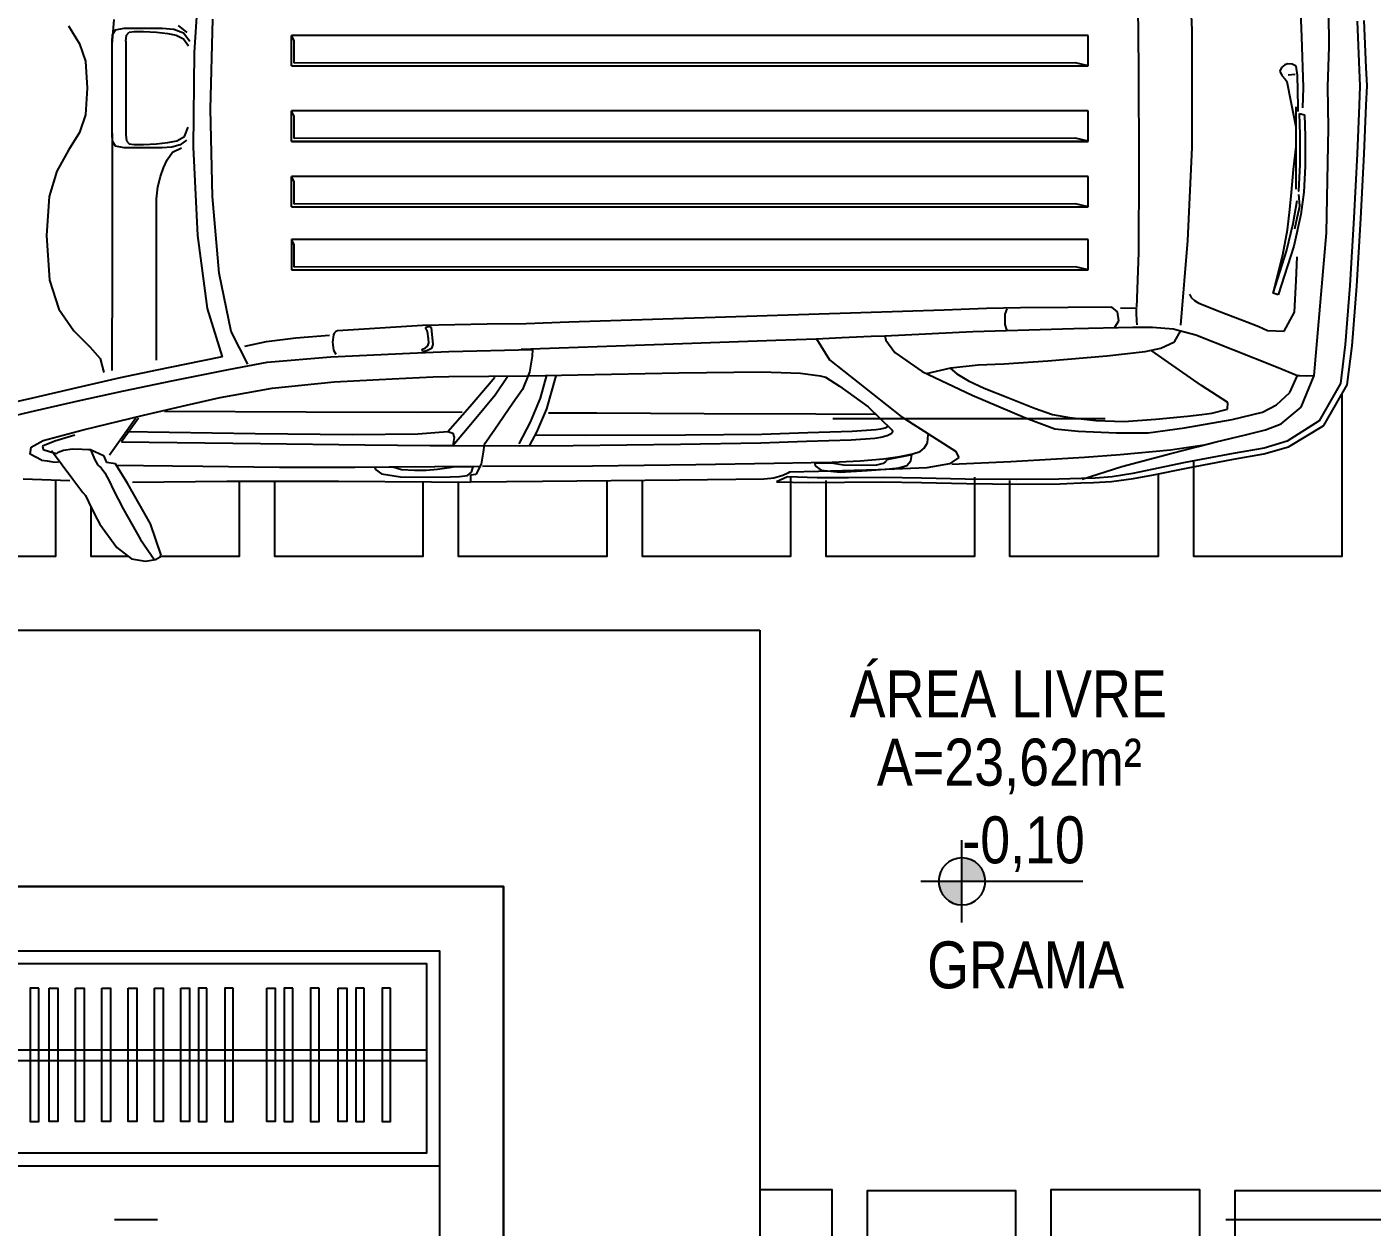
# Model space of a CAD drawing. Header units: millimetres. Extents: x -677 to -23, y -135 to 1112.
# Drawn here: x -45.704 to -42.557, y 844.587 to 847.395 of the extents above; entities that cross this region are included whole.
import ezdxf
from ezdxf.enums import TextEntityAlignment as Align

# ---------------------------------------------------------------- set-up
doc = ezdxf.new("R2010")
doc.units = ezdxf.units.MM
doc.header["$LTSCALE"] = 20
doc.header["$MEASUREMENT"] = 0
doc.header["$PDSIZE"] = -5
doc.linetypes.add('DASHDOT2', pattern=[0.5, 0.25, -0.125, 0, -0.125])
doc.layers.get('0').update_dxf_attribs({"linetype": 'CONTINUOUS'})
doc.layers.get('Defpoints').update_dxf_attribs({"linetype": 'CONTINUOUS'})
for name, color, linetype in [('003', 3, 'CONTINUOUS'), ('AR-ALV', 5, 'CONTINUOUS'), ('COTA', 7, 'CONTINUOUS'), ('DIVERSOS', 1, 'CONTINUOUS'), ('E-txt-g', 3, 'CONTINUOUS'), ('Layer1', 7, 'CONTINUOUS'), ('LAYER7', 4, 'CONTINUOUS')]:
    doc.layers.add(name, color=color, linetype=linetype)
for name, color, linetype, lineweight in [('E-Pen-C', 4, 'CONTINUOUS', 15), ('E-Pen-G', 3, 'CONTINUOUS', 30), ('E-Txt-W', 7, 'CONTINUOUS', 20)]:
    doc.layers.add(name, color=color, linetype=linetype, lineweight=lineweight)
doc.styles.add('F2', font='swissc.ttf')
doc.styles.add('REG60', font='romans.shx', dxfattribs={"width": 0.8, "height": 0.15})
doc.styles.add('REG80', font='romans.shx', dxfattribs={"width": 0.8, "height": 0.2})
doc.dimstyles.new('DIMENSION-1', dxfattribs={"dimtxt": 0.11, "dimasz": 0.07, "dimexe": 1, "dimexo": 0, "dimgap": 0.12, "dimtad": 1, "dimzin": 7, "dimdsep": 46, "dimtxsty": 'F2', "dimblk1": 'TRACO', "dimblk2": 'TRACO', "dimsah": 1, "dimcen": 1, "dimse1": 1, "dimse2": 1, "dimclrd": 256, "dimclre": 256, "dimclrt": 6, "dimadec": 0, "dimazin": 0, "dimtfac": 1, "dimtix": 1, "dimtmove": 2, "dimatfit": 3, "dimldrblk": 'TRACO', "dimfxl": 1, "dimtolj": 1, "dimtzin": 0, "dimarcsym": 0})

# ---------------------------------------------------------------- blocks, each defined once
blk = doc.blocks.new('Austin Mini dessus')
at = {"color": 8, "flags": 128}
for points in [[(1.1117, 3.9516), (1.1466, 3.978)], [(1.1466, 3.978), (1.1788, 3.984)], [(1.1671, 3.9332), (1.2, 3.9805)], [(1.1788, 3.984), (1.2025, 3.9796)], [(1.2159, 3.9699), (1.1905, 3.8965)], [(1.2025, 3.9796), (1.2133, 3.9732)], [(1.2133, 3.9732), (1.2159, 3.9699)], [(1.0718, 3.8974), (1.1117, 3.9516)], [(1.127, 3.8612), (1.1671, 3.9332)], [(1.0455, 3.8453), (1.0602, 3.8752)], [(1.0602, 3.8752), (1.0718, 3.8974)], [(1.1905, 3.8965), (1.1378, 3.8027)], [(1.0383, 3.8304), (1.0455, 3.8453)], [(1.1035, 3.8163), (1.127, 3.8612)], [(1.0093, 3.792), (1.0326, 3.8229)], [(1.0326, 3.8229), (1.0383, 3.8304)], [(1.0947, 3.7975), (1.1035, 3.8163)], [(0.8924, 3.7915), (1.0016, 3.7949)], [(0.9589, 3.7245), (1.0093, 3.792)], [(1.0842, 3.7768), (1.0947, 3.7975)], [(1.1378, 3.8027), (1.1088, 3.7563)], [(1.1489, 3.7991), (1.3693, 3.7967)], [(1.3693, 3.7967), (1.6304, 3.7968)], [(1.6304, 3.7968), (1.8484, 3.7979)], [(1.717, 3.7694), (1.7313, 3.7792)], [(1.7313, 3.7792), (1.7757, 3.7861)], [(1.7757, 3.7861), (1.8394, 3.7873)], [(1.8394, 3.7873), (1.8918, 3.7867)], [(1.8484, 3.7979), (1.9397, 3.7986)], [(1.8918, 3.7867), (1.9135, 3.786)], [(1.9135, 3.786), (1.9326, 3.7832)], [(1.9326, 3.7832), (1.942, 3.7759)], [(2.1078, 3.7972), (1.9397, 3.7986)], [(1.9397, 3.7828), (1.9397, 3.798)], [(1.952, 3.781), (1.9397, 3.7828)], [(1.9641, 3.7571), (1.952, 3.781)], [(2.4284, 3.7942), (2.1078, 3.7972)], [(2.6259, 3.7916), (2.4284, 3.7942)], [(2.6343, 3.7911), (2.6259, 3.7916)], [(2.642, 3.7903), (2.6343, 3.7911)], [(2.649, 3.7893), (2.642, 3.7903)], [(2.6704, 3.7837), (2.649, 3.7893)], [(2.6551, 3.7981), (2.7306, 3.7997)], [(2.6814, 3.7868), (2.6551, 3.7981)], [(2.6822, 3.7782), (2.6704, 3.7837)], [(2.7507, 3.7887), (2.6814, 3.7868)], [(2.6858, 3.7757), (2.6822, 3.7782)], [(2.7306, 3.7997), (2.8147, 3.7991)], [(2.8237, 3.7886), (2.7507, 3.7887)], [(2.8147, 3.7991), (2.9021, 3.7984)], [(2.9048, 3.7882), (2.8237, 3.7886)], [(2.9021, 3.7984), (2.9944, 3.7997)], [(2.9951, 3.7894), (2.9048, 3.7882)], [(2.9944, 3.7997), (3.0997, 3.8021)], [(3.0966, 3.7917), (2.9951, 3.7894)], [(3.2164, 3.793), (3.0966, 3.7917)], [(3.0997, 3.8021), (3.2215, 3.8034)], [(3.316, 3.7921), (3.2164, 3.793)], [(3.2215, 3.8034), (3.3188, 3.8025)], [(3.3693, 3.7904), (3.316, 3.7921)], [(3.3188, 3.8025), (3.3675, 3.8008)], [(3.3675, 3.8008), (3.3972, 3.7998)], [(3.4015, 3.7895), (3.3693, 3.7904)], [(3.3706, 3.7916), (3.4639, 3.7624)], [(3.3972, 3.7998), (3.439, 3.7972)], [(3.4406, 3.7862), (3.4015, 3.7895)], [(3.439, 3.7972), (3.4912, 3.7905)], [(3.4894, 3.7783), (3.4406, 3.7862)], [(3.5334, 3.7691), (3.4894, 3.7783)], [(3.4912, 3.7905), (3.5375, 3.7819)], [(3.5375, 3.7819), (3.6147, 3.7659)], [(0.936, 3.7475), (0.9091, 3.7332)], [(0.936, 3.7475), (0.949, 3.7493)], [(0.949, 3.7493), (0.9623, 3.751)], [(0.9623, 3.751), (0.9758, 3.7525)], [(1.0594, 3.7455), (1.0677, 3.7588)], [(1.0677, 3.7588), (1.0753, 3.7651)], [(1.0753, 3.7651), (1.0842, 3.7768)], [(1.0806, 3.7369), (1.0877, 3.7528)], [(1.1088, 3.7563), (1.0877, 3.7528)], [(1.1098, 3.7592), (1.174, 3.7599)], [(1.174, 3.7599), (1.2419, 3.7604)], [(1.2419, 3.7604), (1.3135, 3.7616)], [(1.3135, 3.7616), (1.4923, 3.7636)], [(1.4923, 3.7636), (1.6691, 3.7637)], [(1.6691, 3.7637), (1.7492, 3.7633)], [(1.716, 3.7644), (1.717, 3.7694)], [(1.7576, 3.764), (1.716, 3.7644)], [(1.7492, 3.7633), (1.9626, 3.7616)], [(1.7781, 3.7702), (1.7576, 3.764)], [(1.8082, 3.7719), (1.7781, 3.7702)], [(1.8354, 3.7719), (1.8082, 3.7719)], [(1.8622, 3.7696), (1.8354, 3.7719)], [(1.8896, 3.7653), (1.8622, 3.7696)], [(1.9022, 3.763), (1.8896, 3.7653)], [(1.9455, 3.763), (1.9022, 3.763)], [(1.942, 3.7759), (1.9455, 3.763)], [(1.9688, 3.7285), (1.9641, 3.7571)], [(1.9674, 3.7618), (2.2252, 3.7604)], [(2.2252, 3.7604), (2.4664, 3.7574)], [(2.4664, 3.7574), (2.6503, 3.7544)], [(2.6503, 3.7544), (2.7365, 3.753)], [(2.7538, 3.7741), (2.6858, 3.7757)], [(2.7365, 3.753), (2.7855, 3.7519)], [(2.7449, 3.7554), (2.7458, 3.7609)], [(2.7845, 3.7544), (2.7449, 3.7554)], [(2.7458, 3.7609), (2.7598, 3.7709)], [(2.8931, 3.7702), (2.7538, 3.7741)], [(2.7598, 3.7709), (2.8041, 3.7753)], [(2.8122, 3.7594), (2.7845, 3.7544)], [(2.7855, 3.7519), (2.851, 3.7488)], [(2.8041, 3.7753), (2.8678, 3.772)], [(2.8551, 3.7596), (2.8122, 3.7594)], [(2.851, 3.7488), (2.9058, 3.7442)], [(2.8891, 3.7588), (2.8551, 3.7596)], [(2.8678, 3.772), (2.9199, 3.7677)], [(2.9053, 3.7556), (2.8891, 3.7588)], [(3.0069, 3.7651), (2.8931, 3.7702)], [(2.9118, 3.7497), (2.9053, 3.7556)], [(2.913, 3.7465), (2.9118, 3.7497)], [(2.9725, 3.7349), (2.913, 3.7465)], [(2.9199, 3.7677), (2.9416, 3.7655)], [(2.9416, 3.7655), (2.9606, 3.76)], [(2.9606, 3.76), (2.9698, 3.7493)], [(2.9698, 3.7493), (2.9725, 3.7349)], [(3.0599, 3.7557), (3.0069, 3.7651)], [(3.0819, 3.7412), (3.0599, 3.7557)], [(3.0661, 3.7568), (3.2036, 3.7505)], [(3.2036, 3.7505), (3.3106, 3.7441)], [(3.4639, 3.7624), (3.5784, 3.7316)], [(3.6119, 3.753), (3.5334, 3.7691)], [(3.7239, 3.7317), (3.6119, 3.753)], [(3.6147, 3.7659), (3.7245, 3.7448)], [(0.9091, 3.7332), (0.9111, 3.717)], [(0.9111, 3.717), (0.9395, 3.7016)], [(0.9383, 3.7145), (0.9395, 3.7228)], [(0.9665, 3.7034), (0.9383, 3.7145)], [(0.9395, 3.7228), (0.9564, 3.7282)], [(0.9564, 3.7282), (0.9673, 3.7309)], [(0.9673, 3.7309), (0.9712, 3.7316)], [(0.9712, 3.7316), (0.975, 3.7288)], [(0.975, 3.7288), (0.9869, 3.7238)], [(0.9869, 3.7238), (1.0083, 3.721)], [(1.0083, 3.721), (1.031, 3.7215)], [(1.031, 3.7215), (1.0455, 3.7223)], [(1.0455, 3.7223), (1.0506, 3.7228)], [(1.0506, 3.7228), (1.0594, 3.7455)], [(1.0506, 3.7228), (1.0806, 3.7369)], [(1.0947, 3.7351), (1.1565, 3.6487)], [(1.9715, 3.7117), (1.9688, 3.7285)], [(2.9058, 3.7442), (2.9441, 3.7386)], [(2.9441, 3.7386), (2.9744, 3.7329)], [(2.9469, 3.6452), (3.0743, 3.7267)], [(2.9744, 3.7329), (2.9916, 3.7274)], [(2.9916, 3.7274), (3.001, 3.7198)], [(3.001, 3.7198), (3.0087, 3.7071)], [(3.0743, 3.7267), (3.0819, 3.7412)], [(3.3106, 3.7441), (3.3759, 3.7402)], [(3.3759, 3.7402), (3.4593, 3.7344)], [(3.4593, 3.7344), (3.5777, 3.7235)], [(3.5777, 3.7235), (3.6563, 3.7118)], [(3.5784, 3.7316), (3.6421, 3.7153)], [(3.6421, 3.7153), (3.6846, 3.7048)], [(3.7964, 3.7192), (3.7239, 3.7317)], [(3.7245, 3.7448), (3.7958, 3.7324)], [(3.7958, 3.7324), (3.8536, 3.716)], [(3.8504, 3.7028), (3.7964, 3.7192)], [(3.8536, 3.716), (3.9358, 3.6662)], [(0.9395, 3.7016), (1.0331, 3.6766)], [(1.0136, 3.6893), (0.9665, 3.7034)], [(1.1226, 3.7043), (1.4484, 3.7087)], [(1.1626, 3.649), (1.1226, 3.7043)], [(1.1335, 3.6804), (1.4355, 3.6849)], [(1.4355, 3.6849), (1.6643, 3.6871)], [(1.4484, 3.7087), (1.6921, 3.7115)], [(1.6643, 3.6871), (1.816, 3.6859)], [(1.6921, 3.7115), (1.8449, 3.713)], [(1.816, 3.6859), (1.8868, 3.6804)], [(1.8449, 3.713), (1.8979, 3.7134)], [(1.8868, 3.6804), (1.8979, 3.6843)], [(1.8979, 3.7134), (2.0543, 3.714)], [(1.8979, 3.7134), (1.9484, 3.6539)], [(1.9009, 3.6943), (1.8979, 3.7134)], [(1.8979, 3.6843), (1.9009, 3.6943)], [(1.9964, 3.6756), (1.9715, 3.7117)], [(2.0537, 3.7091), (2.0796, 3.6584)], [(2.0543, 3.714), (2.1798, 3.7129)], [(2.094, 3.6816), (2.0773, 3.7122)], [(2.0918, 3.6884), (2.2083, 3.6887)], [(2.1798, 3.7129), (2.4309, 3.7103)], [(2.2083, 3.6887), (2.4426, 3.6885)], [(2.4309, 3.7103), (2.6188, 3.7069)], [(2.4426, 3.6885), (2.6215, 3.6864)], [(2.6188, 3.7069), (2.7259, 3.7034)], [(2.6215, 3.6864), (2.7286, 3.6829)], [(2.7259, 3.7034), (2.8298, 3.6998)], [(2.7286, 3.6829), (2.8326, 3.6793)], [(2.8298, 3.6998), (2.8852, 3.6963)], [(2.8852, 3.6963), (2.8995, 3.6935)], [(2.8995, 3.6935), (2.9148, 3.6898)], [(2.9148, 3.6898), (2.9254, 3.6845)], [(2.9269, 3.6823), (2.9254, 3.6845)], [(3.0087, 3.7071), (3.01, 3.6884)], [(3.361, 3.68), (3.4507, 3.6839)], [(3.4507, 3.6839), (3.525, 3.6834)], [(3.525, 3.6834), (3.6102, 3.6722)], [(3.6846, 3.7048), (3.7528, 3.688)], [(3.7528, 3.688), (3.8, 3.6763)], [(3.9251, 3.6552), (3.8504, 3.7028)], [(1.0331, 3.6766), (1.174, 3.6425)], [(1.8868, 3.6804), (1.9382, 3.6219)], [(1.9484, 3.6539), (1.9968, 3.5949)], [(2.0389, 3.6143), (1.9964, 3.6756)], [(2.0796, 3.6584), (2.1036, 3.6021)], [(2.1175, 3.6272), (2.094, 3.6816)], [(2.8326, 3.6793), (2.8879, 3.6758)], [(2.8698, 3.6229), (2.9257, 3.6769)], [(2.8879, 3.6758), (2.8994, 3.674)], [(2.8994, 3.674), (2.9094, 3.6722)], [(2.9094, 3.6722), (2.9171, 3.6679)], [(2.9257, 3.6769), (2.9271, 3.6797)], [(2.9271, 3.6797), (2.9269, 3.6823)], [(3.2381, 3.6482), (3.3067, 3.6745)], [(3.3067, 3.6745), (3.361, 3.68)], [(3.3411, 3.6477), (3.4025, 3.6546)], [(3.4025, 3.6546), (3.4682, 3.6568)], [(3.4682, 3.6568), (3.5432, 3.6518)], [(3.5432, 3.6518), (3.6174, 3.6446)], [(3.6102, 3.6722), (3.7219, 3.6526)], [(3.7219, 3.6526), (3.793, 3.6355)], [(3.8, 3.6763), (3.8361, 3.6624)], [(3.8361, 3.6624), (3.8831, 3.6237)], [(3.9748, 3.5682), (3.9251, 3.6552)], [(3.9358, 3.6662), (3.9909, 3.5714)], [(0.8566, 3.6469), (0.909, 3.6348)], [(0.909, 3.6348), (1.0218, 3.609)], [(1.174, 3.6425), (1.2747, 3.6187)], [(1.2235, 3.6328), (1.5547, 3.6348)], [(1.5547, 3.6348), (1.8149, 3.6349)], [(1.8149, 3.6349), (1.9203, 3.6346)], [(1.9382, 3.6219), (1.9794, 3.5737)], [(2.1391, 3.55), (2.1175, 3.6272)], [(2.1218, 3.6365), (2.2347, 3.637)], [(2.2347, 3.637), (2.4865, 3.6382)], [(2.4865, 3.6382), (2.7473, 3.6393)], [(2.7473, 3.6393), (2.8869, 3.6399)], [(2.7793, 3.5129), (2.9469, 3.6452)], [(2.7871, 3.6502), (3.4246, 3.6502)], [(2.8029, 3.5745), (2.8698, 3.6229)], [(3.1134, 3.5955), (3.2381, 3.6482)], [(3.1969, 3.6007), (3.2592, 3.6259)], [(3.2592, 3.6259), (3.3014, 3.6408)], [(3.3014, 3.6408), (3.3411, 3.6477)], [(3.6174, 3.6446), (3.651, 3.6408)], [(3.651, 3.6408), (3.6741, 3.6378)], [(3.6741, 3.6378), (3.7107, 3.6285)], [(3.7107, 3.6285), (3.7113, 3.6124)], [(3.793, 3.6355), (3.8251, 3.6178)], [(3.8831, 3.6237), (3.9133, 3.5491)], [(0.9143, 3.6021), (0.8666, 3.6133)], [(1.0183, 3.578), (0.9143, 3.6021)], [(1.0218, 3.609), (1.1282, 3.5852)], [(1.2747, 3.6187), (1.3537, 3.601)], [(1.3537, 3.601), (1.4755, 3.5794)], [(1.9968, 3.5949), (2.0262, 3.5518)], [(2.0615, 3.5818), (2.0389, 3.6143)], [(2.1036, 3.6021), (2.1179, 3.5483)], [(2.9962, 3.5397), (3.1134, 3.5955)], [(3.1417, 3.5787), (3.1969, 3.6007)], [(3.7113, 3.6124), (3.6503, 3.5725)], [(3.8251, 3.6178), (3.8563, 3.5892)], [(3.8563, 3.5892), (3.8742, 3.5491)], [(1.12, 3.5551), (1.0183, 3.578)], [(1.1282, 3.5852), (1.2404, 3.5618)], [(1.2404, 3.5618), (1.3729, 3.5353)], [(1.4755, 3.5794), (1.6204, 3.564)], [(1.6204, 3.564), (1.7565, 3.5569)], [(1.7565, 3.5569), (1.8523, 3.5529)], [(1.9794, 3.5737), (1.9962, 3.5536)], [(2.0778, 3.5418), (2.0615, 3.5818)], [(2.7705, 3.5534), (2.8029, 3.5745)], [(3.0778, 3.5457), (3.1044, 3.562)], [(3.1044, 3.562), (3.1417, 3.5787)], [(3.6503, 3.5725), (3.5724, 3.5187)], [(3.9862, 3.4773), (3.9748, 3.5682)], [(3.9909, 3.5714), (4.0023, 3.48)], [(1.0731, 3.5095), (1.0817, 3.5421)], [(1.1011, 3.5379), (1.1017, 3.2922)], [(1.2053, 3.5371), (1.12, 3.5551)], [(1.3084, 3.5158), (1.2053, 3.5371)], [(1.3729, 3.5353), (1.4635, 3.5186)], [(1.8523, 3.5529), (1.8885, 3.5517)], [(1.8885, 3.5517), (2.0756, 3.55)], [(2.0756, 3.55), (2.1906, 3.5477)], [(2.0837, 3.5046), (2.0778, 3.5418)], [(2.1906, 3.5477), (2.4267, 3.5434)], [(2.4267, 3.5434), (2.6206, 3.5411)], [(2.6206, 3.5411), (2.712, 3.5443)], [(2.712, 3.5443), (2.7579, 3.5502)], [(2.7579, 3.5502), (2.7705, 3.5534)], [(2.9326, 3.496), (2.9962, 3.5397)], [(3.0068, 3.545), (3.0636, 3.5315)], [(3.0618, 3.5326), (3.0778, 3.5457)], [(3.0636, 3.5315), (3.1275, 3.5247)], [(3.7236, 3.4885), (3.8253, 3.5293)], [(3.8253, 3.5293), (3.8742, 3.5491)], [(3.8742, 3.5491), (3.8804, 3.5498)], [(3.8804, 3.5498), (3.8953, 3.5506)], [(3.8953, 3.5506), (3.9133, 3.5491)], [(3.9133, 3.5491), (3.9421, 3.2156)], [(1.0484, 3.4825), (1.0731, 3.5095)], [(1.2049, 3.5135), (1.2049, 3.1364)], [(1.3585, 3.5054), (1.3084, 3.5158)], [(1.323, 3.3924), (1.3585, 3.5054)], [(1.4186, 3.5228), (1.3793, 3.4466)], [(1.4635, 3.5186), (1.6129, 3.5061)], [(1.6129, 3.5061), (1.7979, 3.497)], [(1.619, 3.4901), (1.6245, 3.4999)], [(1.7979, 3.497), (1.8885, 3.4935)], [(1.8276, 3.494), (1.8263, 3.4879)], [(1.8388, 3.4912), (1.8276, 3.494)], [(2.0844, 3.4883), (2.0837, 3.5046)], [(2.7489, 3.4635), (2.7793, 3.5129)], [(2.9113, 3.4668), (2.9326, 3.496)], [(3.1275, 3.5247), (3.1878, 3.5219)], [(3.1878, 3.5219), (3.29, 3.5153)], [(3.29, 3.5153), (3.4288, 3.5036)], [(3.4288, 3.5036), (3.5179, 3.4935)], [(3.5724, 3.5187), (3.5339, 3.4917)], [(1.0114, 3.445), (1.0484, 3.4825)], [(1.4113, 3.481), (1.462, 3.47)], [(1.462, 3.47), (1.5309, 3.4613)], [(1.6169, 3.4714), (1.619, 3.4901)], [(1.6186, 3.4546), (1.6169, 3.4714)], [(1.8263, 3.4879), (1.8336, 3.4853)], [(1.8336, 3.4853), (1.8396, 3.4804)], [(1.8409, 3.4637), (1.8386, 3.4462)], [(1.8484, 3.4859), (1.8388, 3.4912)], [(1.8396, 3.4804), (1.8416, 3.4732)], [(1.8416, 3.4732), (1.8409, 3.4637)], [(1.8478, 3.437), (1.8517, 3.4767)], [(1.8517, 3.4767), (1.8484, 3.4859)], [(1.8885, 3.4935), (2.0844, 3.4883)], [(2.0579, 3.4882), (2.4134, 3.475)], [(2.4134, 3.475), (2.6537, 3.4666)], [(2.6537, 3.4666), (2.7489, 3.4635)], [(2.7489, 3.4635), (2.8086, 3.4608)], [(2.9092, 3.4563), (2.9113, 3.4668)], [(3.5179, 3.4935), (3.5549, 3.4854)], [(3.5549, 3.4854), (3.5868, 3.4709)], [(3.5868, 3.4709), (3.6013, 3.4438)], [(3.6368, 3.4545), (3.7236, 3.4885)], [(3.9969, 3.3387), (3.9862, 3.4773)], [(4.0023, 3.48), (4.0132, 3.3405)], [(0.9762, 3.3945), (1.0114, 3.445)], [(1.3793, 3.4466), (1.3517, 3.3099)], [(1.5309, 3.4613), (1.6094, 3.4548)], [(1.6207, 3.4502), (1.6186, 3.4546)], [(1.6242, 3.4468), (1.6207, 3.4502)], [(1.6285, 3.4452), (1.6242, 3.4468)], [(1.8272, 3.4328), (1.6285, 3.4452)], [(1.9786, 3.4297), (1.8272, 3.4328)], [(1.8386, 3.4462), (1.8339, 3.4369)], [(1.8339, 3.4369), (1.8395, 3.4349)], [(1.8395, 3.4349), (1.8452, 3.4359)], [(1.8452, 3.4359), (1.8478, 3.437)], [(2.8086, 3.4608), (2.8767, 3.4577)], [(2.8767, 3.4577), (2.9092, 3.4563)], [(2.9092, 3.4563), (3.1149, 3.4465)], [(3.1149, 3.4465), (3.3513, 3.4394)], [(3.1945, 3.4428), (3.1904, 3.4299)], [(3.3513, 3.4394), (3.4895, 3.4367)], [(3.4471, 3.4365), (3.4563, 3.4213)], [(3.4895, 3.4367), (3.5356, 3.4366)], [(3.4982, 3.4219), (3.4986, 3.4312)], [(3.5356, 3.4366), (3.5836, 3.4404)], [(3.5836, 3.4404), (3.6368, 3.4545)], [(3.6013, 3.4314), (3.6181, 3.2335)], [(3.756, 3.4243), (3.7841, 3.435)], [(3.7841, 3.435), (3.8045, 3.444)], [(3.8045, 3.444), (3.8435, 3.4455)], [(3.8435, 3.4455), (3.8675, 3.4012)], [(2.0699, 3.4284), (1.9786, 3.4297)], [(2.1695, 3.4247), (2.0699, 3.4284)], [(2.3653, 3.4184), (2.1695, 3.4247)], [(2.6091, 3.4106), (2.3653, 3.4184)], [(2.8528, 3.4028), (2.6091, 3.4106)], [(3.0481, 3.3965), (2.8528, 3.4028)], [(3.1904, 3.4299), (3.1906, 3.4059)], [(3.1906, 3.4059), (3.1955, 3.3932)], [(3.4534, 3.4004), (3.4403, 3.3899)], [(3.4563, 3.4213), (3.4534, 3.4004)], [(3.4969, 3.3921), (3.4973, 3.4027)], [(3.4973, 3.4027), (3.4982, 3.4219)], [(3.6439, 3.38), (3.6968, 3.4013)], [(3.6968, 3.4013), (3.756, 3.4243)], [(3.8675, 3.4012), (3.8692, 3.3713)], [(0.9547, 3.3266), (0.9762, 3.3945)], [(1.3004, 3.222), (1.323, 3.3924)], [(3.147, 3.3929), (3.0481, 3.3965)], [(3.2267, 3.3909), (3.147, 3.3929)], [(3.3378, 3.39), (3.2267, 3.3909)], [(3.4403, 3.3899), (3.3378, 3.39)], [(3.4605, 3.391), (3.4969, 3.3921)], [(3.4984, 3.3906), (3.5032, 3.2619)], [(3.6261, 3.3671), (3.6334, 3.3741)], [(3.6334, 3.3741), (3.6439, 3.38)], [(3.8692, 3.3713), (3.8712, 3.3271)], [(3.6215, 3.3593), (3.6261, 3.3671)], [(3.8294, 3.3605), (3.8176, 3.3569)], [(3.8176, 3.3569), (3.8402, 3.2669)], [(3.8176, 3.3569), (3.8491, 3.259)], [(3.8656, 3.2467), (3.8294, 3.3605)], [(4.0064, 3.181), (3.9969, 3.3387)], [(4.0132, 3.3405), (4.0227, 3.1819)], [(0.9474, 3.2223), (0.9547, 3.3266)], [(1.3517, 3.3099), (1.3356, 3.1305)], [(3.8712, 3.3271), (3.8736, 3.2722)], [(1.1017, 3.2922), (1.1017, 3.0712)], [(1.521, 3.3024), (3.3849, 3.3024)], [(1.521, 3.2314), (1.521, 3.3024)], [(3.3552, 3.2953), (1.5269, 3.296)], [(1.5269, 3.296), (1.5269, 3.2434)], [(3.3849, 3.3024), (3.3552, 3.2953)], [(3.3849, 3.3024), (3.3849, 3.2314)], [(1.5269, 3.2434), (1.521, 3.2314)], [(3.5032, 3.2619), (3.5043, 3.0618)], [(3.8402, 3.2669), (3.8508, 3.2084)], [(3.8491, 3.259), (3.8648, 3.1939)], [(3.8822, 3.1732), (3.8656, 3.2467)], [(0.9535, 3.1308), (0.9474, 3.2223)], [(1.2904, 3.0155), (1.3004, 3.222)], [(3.3849, 3.2314), (1.521, 3.2314)], [(3.6181, 3.2335), (3.6277, 3.0159)], [(3.9421, 3.2156), (3.9474, 2.9699)], [(3.8508, 3.2084), (3.8565, 3.1612)], [(3.8648, 3.1939), (3.8741, 3.1401)], [(3.868, 3.2065), (3.8741, 3.1805)], [(3.8741, 3.1805), (3.8782, 3.1603)], [(4.0139, 3.0308), (4.0064, 3.181)], [(4.0227, 3.1819), (4.0303, 3.0312)], [(1.521, 3.1548), (3.3849, 3.1548)], [(1.521, 3.1548), (3.3849, 3.1548)], [(1.521, 3.1548), (1.521, 3.0837)], [(3.3552, 3.1477), (1.5269, 3.1484)], [(1.5269, 3.1484), (1.5269, 3.0958)], [(3.3849, 3.1548), (3.3552, 3.1477)], [(3.3849, 3.1548), (3.3849, 3.0838)], [(3.8565, 3.1612), (3.8604, 3.1213)], [(3.8797, 3.1523), (3.8778, 3.1263)], [(3.8782, 3.1603), (3.8797, 3.1523)], [(3.8893, 3.1208), (3.8822, 3.1732)], [(0.9712, 3.0712), (0.9535, 3.1308)], [(1.2049, 3.1364), (1.2077, 3.1082)], [(1.3356, 3.1305), (1.3308, 2.9266)], [(3.8604, 3.1213), (3.8653, 3.0676)], [(3.8772, 3.1193), (3.8773, 3.1186)], [(3.8773, 3.1186), (3.8774, 3.1179)], [(3.8774, 3.1179), (3.8775, 3.1172)], [(3.8775, 3.1172), (3.8809, 3.056)], [(3.8927, 3.0595), (3.8893, 3.1208)], [(1.2077, 3.1082), (1.214, 3.084)], [(1.5269, 3.0958), (1.521, 3.0837)], [(3.8718, 3.1136), (3.8718, 3.0663)], [(0.9991, 3.0226), (0.9712, 3.0712)], [(1.1017, 3.0712), (1.1013, 2.893)], [(1.214, 3.084), (1.2213, 3.064)], [(1.2213, 3.064), (1.2296, 3.0447)], [(3.3849, 3.0838), (1.521, 3.0838)], [(3.5043, 3.0618), (3.503, 2.8311)], [(3.8653, 3.0676), (3.8715, 3.0137)], [(3.8718, 3.0663), (3.8715, 2.9763)], [(3.8809, 3.056), (3.8809, 2.9867)], [(3.8927, 2.9903), (3.8927, 3.0595)], [(1.0249, 2.9807), (0.9991, 3.0226)], [(1.2296, 3.0447), (1.2425, 3.0269)], [(1.2425, 3.0269), (1.263, 3.0168)], [(4.019, 2.9175), (4.0139, 3.0308)], [(4.0303, 3.0312), (4.0353, 2.9173)], [(1.1016, 3.0013), (1.1008, 2.9854)], [(1.1087, 3.0128), (1.1016, 3.0013)], [(1.1289, 3.0172), (1.1087, 3.0128)], [(1.2179, 3.0172), (1.1289, 3.0172)], [(1.1326, 2.9863), (1.1344, 3.0006)], [(1.1344, 3.0006), (1.1406, 3.0076)], [(1.1406, 3.0076), (1.1521, 3.0095)], [(1.1521, 3.0095), (1.1745, 3.009)], [(1.1745, 3.009), (1.2048, 3.0074)], [(1.2048, 3.0074), (1.2315, 3.0045)], [(1.2406, 3.0157), (1.2179, 3.0172)], [(1.2315, 3.0045), (1.2524, 3.0002)], [(1.2601, 3.01), (1.2406, 3.0157)], [(1.2524, 3.0002), (1.27, 2.9903)], [(1.275, 2.9987), (1.2601, 3.01)], [(1.27, 2.9903), (1.2792, 2.9682)], [(1.2927, 2.7938), (1.2904, 3.0155)], [(1.521, 3.0018), (3.3849, 3.0018)], [(1.521, 3.0018), (1.521, 2.9307)], [(1.521, 3.0017), (3.3849, 3.0017)], [(3.3552, 2.9947), (1.5269, 2.9954)], [(1.5269, 2.9954), (1.5269, 2.9427)], [(3.3849, 3.0017), (3.3552, 2.9947)], [(3.3849, 3.0018), (3.3849, 2.9307)], [(3.6277, 3.0159), (3.6279, 2.8795)], [(3.8911, 2.9399), (3.8927, 2.9903)], [(1.0386, 2.9396), (1.0249, 2.9807)], [(1.1008, 2.9854), (1.1008, 2.7686)], [(1.1326, 2.7677), (1.1326, 2.9863)], [(3.8717, 2.9689), (3.8581, 2.9022)], [(3.8715, 2.9763), (3.8713, 2.9207)], [(3.8809, 2.9867), (3.8793, 2.9363)], [(3.9474, 2.9699), (3.9456, 2.8742)], [(1.0427, 2.877), (1.0386, 2.9396)], [(1.5269, 2.9427), (1.521, 2.9307)], [(3.3849, 2.9307), (1.521, 2.9307)], [(3.8764, 2.9319), (3.8763, 2.9214)], [(3.8793, 2.9363), (3.8911, 2.9399)], [(1.3308, 2.9266), (1.3369, 2.7159)], [(3.8581, 2.9022), (3.8521, 2.8707)], [(3.8763, 2.9214), (3.8745, 2.8469)], [(3.8871, 2.9232), (3.8888, 2.876)], [(4.0208, 2.8728), (4.019, 2.9175)], [(4.0353, 2.9173), (4.0372, 2.8721)], [(1.0386, 2.8145), (1.0427, 2.877)], [(1.1013, 2.893), (1.1007, 2.7756)], [(3.6279, 2.8795), (3.6277, 2.7413)], [(3.8521, 2.8707), (3.8507, 2.8629)], [(3.8888, 2.876), (3.8844, 2.7575)], [(3.9456, 2.8742), (3.9489, 2.78)], [(4.0141, 2.7205), (4.0208, 2.8728)], [(4.0372, 2.8721), (4.0353, 2.829)], [(3.8333, 2.8378), (3.8378, 2.8476)], [(3.8369, 2.8289), (3.8333, 2.8378)], [(3.8378, 2.8476), (3.8458, 2.8564)], [(3.8458, 2.8564), (3.8507, 2.8629)], [(3.8688, 2.8456), (3.8527, 2.8468)], [(3.8745, 2.8469), (3.8712, 2.8257)], [(1.0249, 2.7734), (1.0386, 2.8145)], [(1.521, 2.8252), (3.3849, 2.8252)], [(1.521, 2.8252), (3.3849, 2.8252)], [(1.521, 2.8252), (1.521, 2.7541)], [(3.3552, 2.8181), (1.5269, 2.8188)], [(1.5269, 2.8188), (1.5269, 2.7662)], [(3.3849, 2.8252), (3.3552, 2.8181)], [(3.3849, 2.8252), (3.3849, 2.7542)], [(3.503, 2.8311), (3.5007, 2.6103)], [(3.8449, 2.8226), (3.8369, 2.8289)], [(3.8518, 2.8207), (3.8449, 2.8226)], [(3.8621, 2.821), (3.8518, 2.8207)], [(3.8712, 2.8257), (3.8621, 2.821)], [(4.0353, 2.829), (4.0303, 2.7187)], [(0.9991, 2.7314), (1.0249, 2.7734)], [(1.1007, 2.7756), (1.1055, 2.717)], [(1.268, 2.7619), (1.2795, 2.7785)], [(1.307, 2.578), (1.2927, 2.7938)], [(3.9489, 2.78), (3.9462, 2.5372)], [(1.1008, 2.7686), (1.1016, 2.7527)], [(1.1016, 2.7527), (1.1087, 2.7412)], [(1.1087, 2.7412), (1.1289, 2.7368)], [(1.1326, 2.7677), (1.1344, 2.7534)], [(1.1344, 2.7534), (1.1406, 2.7464)], [(1.1406, 2.7464), (1.1521, 2.7446)], [(1.1521, 2.7446), (1.1745, 2.745)], [(1.1745, 2.745), (1.2048, 2.7466)], [(1.2048, 2.7466), (1.2315, 2.7495)], [(1.2179, 2.7368), (1.2453, 2.7392)], [(1.2315, 2.7495), (1.2505, 2.7536)], [(1.2453, 2.7392), (1.2676, 2.7483)], [(1.2505, 2.7536), (1.268, 2.7619)], [(1.2551, 2.7309), (1.276, 2.7469)], [(1.2676, 2.7483), (1.2824, 2.7671)], [(1.5269, 2.7662), (1.521, 2.7541)], [(3.3849, 2.7542), (1.521, 2.7542)], [(3.6277, 2.7413), (3.6181, 2.5203)], [(3.8844, 2.7575), (3.8754, 2.5224)], [(1.1289, 2.7368), (1.2179, 2.7368)]]:
    blk.add_lwpolyline(points, dxfattribs=at)
blk = doc.blocks.new('TRACO')
at = {"layer": 'E-Pen-C'}
for p, q in [((0, 1), (0, -1)), ((-1, 0), (1, 0))]:
    blk.add_line(p, q, dxfattribs=at)
at = {"layer": 'E-Pen-G'}
blk.add_line((-0.424, -0.424), (0.424, 0.424), dxfattribs=at)
blk = doc.blocks.new('*D336')
at = {"color": 4, "lineweight": -2}
blk.add_line((-47.8693, 849.2568), (-44.8093, 849.2568), dxfattribs=at)
at = {"layer": 'Defpoints', "color": 0, "linetype": 'Continuous'}
for p in [(-44.7393, 849.2568), (-47.9393, 847.434), (-44.7393, 845.234)]:
    blk.add_point(p, dxfattribs=at)
at = {"color": 4, "linetype": 'Continuous', "lineweight": -2, "xscale": 0.07, "yscale": 0.07, "zscale": 0.07, "rotation": 180}
blk.add_blockref('TRACO', (-47.9393, 849.2568), dxfattribs=at)
at = {"color": 4, "linetype": 'Continuous', "lineweight": -2, "xscale": 0.07, "yscale": 0.07, "zscale": 0.07}
blk.add_blockref('TRACO', (-44.7393, 849.2568), dxfattribs=at)
at = {"color": 4, "linetype": 'Continuous', "insert": (-46.3393, 849.4334), "char_height": 0.11, "attachment_point": 5, "style": 'F2'}
blk.add_mtext('\\A1;3.20', dxfattribs=at)
blk = doc.blocks.new('*D361')
at = {"color": 4, "lineweight": -2}
for p, q in [((-44.8093, 849.2568), (-44.8793, 849.2568)), ((-44.7393, 849.2568), (-44.5893, 849.2568)), ((-44.5193, 849.2568), (-44.4493, 849.2568))]:
    blk.add_line(p, q, dxfattribs=at)
at = {"layer": 'Defpoints', "color": 0, "linetype": 'Continuous'}
for p in [(-44.5893, 849.2568), (-44.5893, 845.384), (-44.7393, 845.234)]:
    blk.add_point(p, dxfattribs=at)
at = {"color": 4, "linetype": 'Continuous', "lineweight": -2, "xscale": 0.07, "yscale": 0.07, "zscale": 0.07}
blk.add_blockref('TRACO', (-44.7393, 849.2568), dxfattribs=at)
at = {"color": 4, "linetype": 'Continuous', "lineweight": -2, "xscale": 0.07, "yscale": 0.07, "zscale": 0.07, "rotation": 180}
blk.add_blockref('TRACO', (-44.5893, 849.2568), dxfattribs=at)
at = {"color": 4, "linetype": 'Continuous', "insert": (-44.6643, 849.4333), "char_height": 0.11, "attachment_point": 5, "style": 'F2'}
blk.add_mtext('\\A1;.15', dxfattribs=at)
blk = doc.blocks.new('*D362')
at = {"color": 4, "lineweight": -2}
blk.add_line((-44.5193, 849.2568), (-41.6693, 849.2568), dxfattribs=at)
at = {"layer": 'Defpoints', "color": 0, "linetype": 'Continuous'}
for p in [(-41.5993, 849.2568), (-41.5993, 848.934), (-44.5893, 845.384)]:
    blk.add_point(p, dxfattribs=at)
at = {"color": 4, "linetype": 'Continuous', "lineweight": -2, "xscale": 0.07, "yscale": 0.07, "zscale": 0.07, "rotation": 180}
blk.add_blockref('TRACO', (-44.5893, 849.2568), dxfattribs=at)
at = {"color": 4, "linetype": 'Continuous', "lineweight": -2, "xscale": 0.07, "yscale": 0.07, "zscale": 0.07}
blk.add_blockref('TRACO', (-41.5993, 849.2568), dxfattribs=at)
at = {"color": 4, "linetype": 'Continuous', "insert": (-43.0943, 849.4334), "char_height": 0.11, "attachment_point": 5, "style": 'F2'}
blk.add_mtext('\\A1;2.99', dxfattribs=at)
blk = doc.blocks.new('*D296')
at = {"color": 4, "lineweight": -2}
blk.add_line((-45.9428, 845.454), (-45.9428, 845.914), dxfattribs=at)
at = {"layer": 'Defpoints', "color": 0, "linetype": 'Continuous'}
for p in [(-45.9428, 845.984), (-44.5893, 845.984), (-44.5893, 845.384)]:
    blk.add_point(p, dxfattribs=at)
at = {"color": 4, "linetype": 'Continuous', "lineweight": -2, "xscale": 0.07, "yscale": 0.07, "zscale": 0.07}
for p, rotation in [((-45.9428, 845.984), 90), ((-45.9428, 845.384), 270)]:
    blk.add_blockref('TRACO', p, dxfattribs=dict(at, rotation=rotation))
at = {"color": 4, "linetype": 'Continuous', "insert": (-46.1193, 845.684), "char_height": 0.11, "attachment_point": 5, "rotation": 90, "style": 'F2'}
blk.add_mtext('\\A1;.60', dxfattribs=at)
blk = doc.blocks.new('TXT-AMB75')
at = {"layer": 'E-txt-g', "style": 'REG80', "width": 0.8, "flags": 8}
blk.add_attdef('TXT', text='', height=0.2, dxfattribs=at).set_placement((0.0055, 0.2964), align=Align.CENTER)
at = {"layer": 'E-Txt-W', "style": 'REG60', "width": 0.8, "flags": 8}
blk.add_attdef('TXT', text='', height=0.15, dxfattribs=at).set_placement((0.0055, 0.0271), align=Align.CENTER)
blk = doc.blocks.new('NIVEL')
at = {"layer": 'DIVERSOS'}
h = blk.add_hatch(color=7, dxfattribs=at)
h.paths.add_polyline_path([(0, 0.1375, 0.414214), (-0.1375, 0), (0, 0)])
h.paths.add_polyline_path([(0, 0), (0, -0.1375, 0.414214), (0.1375, 0)])
at = {"layer": 'DIVERSOS', "color": 7}
for p, q in [((0, 0.2417), (0, -0.2417)), ((0.7095, 0), (-0.2418, 0))]:
    blk.add_line(p, q, dxfattribs=at)
blk.add_circle((0, 0), 0.1375, dxfattribs=at)

msp = doc.modelspace()

# ---------------------------------------------------------------- linework, layer by layer
at = {"color": 5, "linetype": 'Continuous'}
for p, q in [((-47.9393, 845.384), (-44.5893, 845.384)), ((-44.5893, 845.384), (-44.5893, 844.484)), ((-47.9393, 845.234), (-44.7393, 845.234)), ((-44.7393, 845.234), (-44.7393, 844.484))]:
    msp.add_line(p, q, dxfattribs=at)
at = {"color": 8}
for p, q in [((-46.5595, 845.0024), (-44.7693, 845.0024)), ((-46.5595, 844.9774), (-44.7693, 844.9774))]:
    msp.add_line(p, q, dxfattribs=at)
at = {"color": 8, "linetype": 'Continuous', "flags": 128}
msp.add_lwpolyline([(-63.2982, 847.434), (-63.2982, 842.084), (-51.5893, 842.084), (-51.5893, 843.434), (-50.7393, 843.434), (-50.7393, 842.084), (-44.5893, 842.084), (-44.5893, 845.384), (-47.9393, 845.384), (-47.9393, 847.434), (-56.396, 847.434), (-56.396, 846.084), (-58.2447, 846.084), (-58.2447, 847.434), (-63.2982, 847.434)], dxfattribs=at)
at = {"color": 8}
for points in [[(-46.5895, 845.234), (-44.7393, 845.234), (-44.7393, 844.7301), (-46.5895, 844.7301)], [(-46.5595, 845.204), (-44.7693, 845.204), (-44.7693, 844.7601), (-46.5595, 844.7601)], [(-44.976, 845.1465), (-44.956, 845.1465), (-44.956, 844.8346), (-44.976, 844.8346)], [(-44.915, 845.1465), (-44.935, 845.1465), (-44.935, 844.8346), (-44.915, 844.8346)], [(-44.8534, 845.1465), (-44.8734, 845.1465), (-44.8734, 844.8346), (-44.8534, 844.8346)]]:
    msp.add_lwpolyline(points, close=True, dxfattribs=at)
at = {"layer": '003', "color": 8, "ltscale": 0.5}
for points in [[(-45.6765, 845.1465), (-45.6965, 845.1465), (-45.6965, 844.8346), (-45.6765, 844.8346)], [(-45.6521, 845.1465), (-45.6321, 845.1465), (-45.6321, 844.8346), (-45.6521, 844.8346)], [(-45.5905, 845.1465), (-45.5705, 845.1465), (-45.5705, 844.8346), (-45.5905, 844.8346)], [(-45.529, 845.1465), (-45.509, 845.1465), (-45.509, 844.8346), (-45.529, 844.8346)], [(-45.4674, 845.1465), (-45.4474, 845.1465), (-45.4474, 844.8346), (-45.4674, 844.8346)], [(-45.4058, 845.1465), (-45.3858, 845.1465), (-45.3858, 844.8346), (-45.4058, 844.8346)], [(-45.3443, 845.1465), (-45.3243, 845.1465), (-45.3243, 844.8346), (-45.3443, 844.8346)], [(-45.2833, 845.1465), (-45.3033, 845.1465), (-45.3033, 844.8346), (-45.2833, 844.8346)], [(-45.2217, 845.1465), (-45.2417, 845.1465), (-45.2417, 844.8346), (-45.2217, 844.8346)], [(-45.1434, 845.1465), (-45.1234, 845.1465), (-45.1234, 844.8346), (-45.1434, 844.8346)], [(-45.0824, 845.1465), (-45.1024, 845.1465), (-45.1024, 844.8346), (-45.0824, 844.8346)], [(-45.0208, 845.1465), (-45.0408, 845.1465), (-45.0408, 844.8346), (-45.0208, 844.8346)]]:
    msp.add_lwpolyline(points, close=True, dxfattribs=at)
at = {"layer": 'AR-ALV', "color": 2, "linetype": 'DASHDOT2'}
msp.add_line((-37.8992, 844.6044), (-67.3332, 844.6044), dxfattribs=at)
at = {"layer": 'AR-ALV', "color": 8, "linetype": 'Continuous'}
for points in [[(-42.975, 846.3795), (-42.975, 846.157), (-42.6267, 846.157), (-42.6267, 846.5374)], [(-45.9854, 846.3312), (-45.9854, 846.157), (-45.637, 846.157), (-45.637, 846.335)], [(-45.3916, 846.157), (-45.207, 846.157), (-45.207, 846.3322)], [(-45.1253, 846.3321), (-45.1253, 846.157), (-44.7769, 846.157), (-44.7769, 846.331)], [(-44.6952, 846.3304), (-44.6952, 846.157), (-44.3469, 846.157), (-44.3469, 846.3331)], [(-44.2652, 846.3338), (-44.2652, 846.157), (-43.9168, 846.157), (-43.9168, 846.3418)], [(-43.8351, 846.3338), (-43.8351, 846.157), (-43.4868, 846.157), (-43.4868, 846.3418)], [(-43.4051, 846.3338), (-43.4051, 846.157), (-43.0567, 846.157), (-43.0567, 846.3494)], [(-45.5553, 846.273), (-45.5553, 846.157), (-45.4676, 846.157)], [(-43.9893, 843.6753), (-43.8202, 843.6753), (-43.8202, 844.6743), (-43.9893, 844.6743)]]:
    msp.add_lwpolyline(points, dxfattribs=at)
for points in [[(-43.7385, 843.6729), (-43.3902, 843.6729), (-43.3902, 844.672), (-43.7385, 844.672)], [(-43.3084, 843.6753), (-42.9601, 843.6753), (-42.9601, 844.6743), (-43.3084, 844.6743)], [(-42.8784, 843.6729), (-42.5301, 843.6729), (-42.5301, 844.672), (-42.8784, 844.672)]]:
    msp.add_lwpolyline(points, close=True, dxfattribs=at)
at = {"layer": 'COTA', "color": 8, "linetype": 'Continuous'}
for p, q in [((-47.3393, 845.984), (-43.9893, 845.984)), ((-43.9893, 845.984), (-43.9893, 842.834))]:
    msp.add_line(p, q, dxfattribs=at)

# ---------------------------------------------------------------- block references
at = {"color": 8, "xscale": -1, "rotation": 180}
msp.add_blockref('Austin Mini dessus', (-46.606, 850.1288), dxfattribs=at)
ref = msp.add_blockref('TXT-AMB75', (-43.4103, 845.5634), dxfattribs=dict(xscale=0.7290000000000001, yscale=0.7290000000000001, zscale=0.7290000000000001))
ref.add_attrib('TXT', 'ÁREA LIVRE', dxfattribs={"layer": 'E-txt-g', "color": 2, "height": 0.11, "style": 'F2'}).set_placement((-43.4083, 845.7795), align=Align.CENTER)
ref.add_attrib('TXT', 'A=23,62m²', dxfattribs={"layer": 'E-Txt-W', "height": 0.11, "style": 'F2'}).set_placement((-43.4057, 845.62), align=Align.CENTER)
at = {"layer": 'LAYER7', "color": 7, "linetype": 'Continuous', "xscale": -0.3985866620477118, "yscale": 0.3985866620477118, "zscale": 0.3985866620477118, "rotation": 180}
msp.add_blockref('NIVEL', (-43.5166, 845.396), dxfattribs=at)

# ---------------------------------------------------------------- texts
at = {"layer": 'Layer1', "color": 7, "linetype": 'Continuous', "style": 'F2'}
for s, p in [('-0,10', (-43.5156, 845.5481)), ('GRAMA', (-43.598, 845.2556))]:
    msp.add_text(s, height=0.10972, dxfattribs=at).set_placement(p, align=Align.TOP_LEFT)

# ---------------------------------------------------------------- dimensions: what is measured, and where the dimension line sits
at = {"color": 8, "linetype": 'Continuous'}
for base, p1, p2, picture, middle in [((-44.7393, 849.2568), (-47.9393, 847.434), (-44.7393, 845.234), '*D336', (-46.3393, 849.4334)), ((-44.5893, 849.2568), (-44.7393, 845.234), (-44.5893, 845.384), '*D361', (-44.6643, 849.4333)), ((-41.5993, 849.2568), (-44.5893, 845.384), (-41.5993, 848.934), '*D362', (-43.0943, 849.4334))]:
    dim = msp.add_linear_dim(base=base, p1=p1, p2=p2, dimstyle='DIMENSION-1', override={"dimclrd": 4, "dimclrt": 4, "dimadec": 8, "dimfxl": 0.5, "dimfxlon": 1}, dxfattribs=at)
    dim.commit()
    dim.dimension.update_dxf_attribs({"geometry": picture, "text_midpoint": middle})
dim = msp.add_linear_dim(base=(-45.9428, 845.984), p1=(-44.5893, 845.384), p2=(-44.5893, 845.984), angle=90, dimstyle='DIMENSION-1', override={"dimclrd": 4, "dimclrt": 4, "dimadec": 8, "dimfxl": 0.5, "dimfxlon": 1}, dxfattribs=at)
dim.commit()
dim.dimension.update_dxf_attribs({"geometry": '*D296', "text_midpoint": (-46.1193, 845.684)})

doc.saveas('drawing.dxf')
